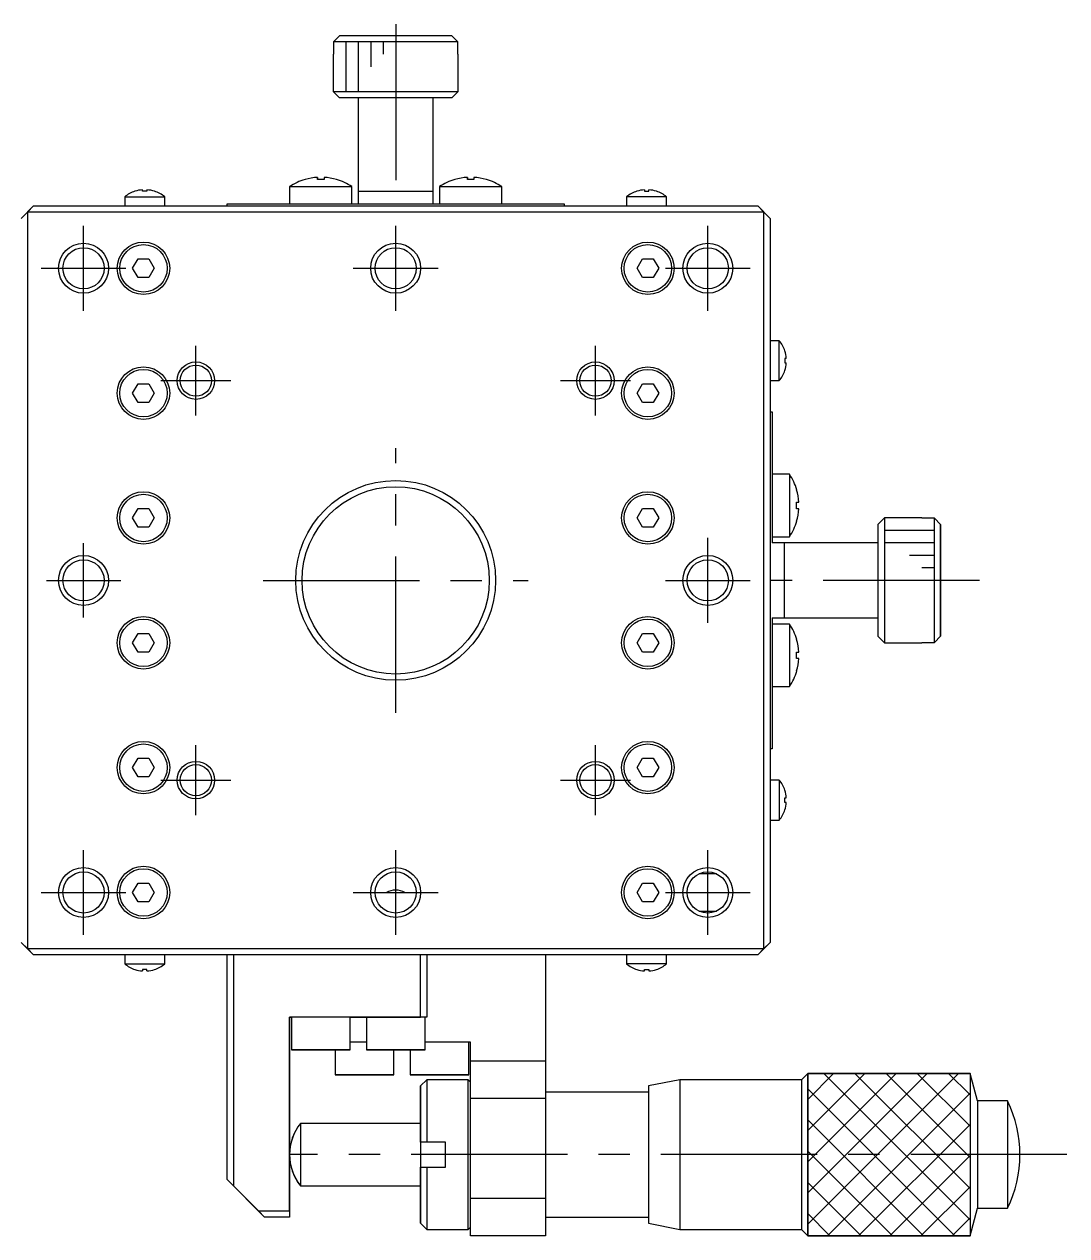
# Model space of a CAD drawing. Extents: x 3 to 378, y 15 to 260.
# Drawn here: x 115.4 to 198.9, y 101.5 to 198.6 of the extents above; entities that cross this region are included whole.
import ezdxf

# ---------------------------------------------------------------- set-up
doc = ezdxf.new("R2010")
doc.units = 0
doc.header["$LTSCALE"] = 10
doc.linetypes.add('CENTER', pattern=[2, 1.25, -0.25, 0.25, -0.25])
doc.layers.get('0').update_dxf_attribs({"linetype": 'CONTINUOUS'})
doc.layers.add('CENTER', color=1, linetype='CENTER')

msp = doc.modelspace()

# ---------------------------------------------------------------- linework, layer by layer
at = {"color": 7, "linetype": 'CONTINUOUS'}
for p, q in [((140.186637, 197.185847), (140.689438, 197.685847)), ((150.136511, 197.185847), (140.186637, 197.185847)), ((140.186637, 197.185847), (140.186637, 196.185847)), ((140.689438, 197.685847), (149.63371, 197.685847)), ((149.63371, 197.685847), (150.136511, 197.185847)), ((150.136511, 196.185847), (150.136511, 197.185847)), ((140.186637, 196.185847), (140.161574, 196.185847)), ((140.161574, 196.185847), (140.161574, 193.185847)), ((150.161574, 196.185847), (150.136511, 196.185847)), ((150.161574, 193.185847), (150.161574, 196.185847)), ((140.161574, 193.185847), (150.161574, 193.185847)), ((140.161574, 193.185847), (140.661574, 192.685847)), ((149.661574, 192.685847), (150.161574, 193.185847)), ((149.661574, 192.685847), (140.661574, 192.685847)), ((142.161574, 192.685847), (142.161574, 185.185847)), ((142.161574, 192.685847), (142.161574, 184.185847)), ((142.161574, 192.685847), (142.161574, 184.185847)), ((148.161574, 185.185847), (148.161574, 192.685847)), ((148.161574, 184.185847), (148.161574, 192.685847)), ((148.161574, 184.185847), (148.161574, 192.685847)), ((136.661574, 185.577505), (141.661574, 185.577505)), ((136.661574, 185.577505), (136.661574, 184.185847)), ((137.902984, 186.148428), (137.899641, 186.155283)), ((137.902984, 186.148428), (137.899641, 186.155283)), ((137.902984, 186.148428), (137.899641, 186.155283)), ((137.902984, 186.148428), (137.899641, 186.155283)), ((138.901574, 186.148428), (138.901574, 186.3208)), ((138.901574, 186.3208), (138.901574, 186.148428)), ((138.901574, 186.3208), (138.901574, 186.148428)), ((138.901574, 186.3208), (138.901574, 186.148428)), ((139.421574, 186.148428), (138.901574, 186.148428)), ((139.421574, 186.3208), (139.421574, 186.148428)), ((140.423507, 186.155283), (140.420163, 186.148428)), ((141.661574, 184.185847), (141.661574, 185.577505)), ((148.661574, 185.577505), (153.661574, 185.577505)), ((148.661574, 185.577505), (148.661574, 184.185847)), ((149.902984, 186.148428), (149.899641, 186.155283)), ((149.902984, 186.148428), (149.899641, 186.155283)), ((149.902984, 186.148428), (149.899641, 186.155283)), ((149.902984, 186.148428), (149.899641, 186.155283)), ((150.901574, 186.148428), (150.901574, 186.3208)), ((150.901574, 186.3208), (150.901574, 186.148428)), ((150.901574, 186.3208), (150.901574, 186.148428)), ((150.901574, 186.3208), (150.901574, 186.148428)), ((151.421574, 186.148428), (150.901574, 186.148428)), ((151.421574, 186.3208), (151.421574, 186.148428)), ((152.423507, 186.155283), (152.420163, 186.148428)), ((153.661574, 184.185847), (153.661574, 185.577505)), ((123.461574, 184.756785), (126.661574, 184.756785)), ((123.461574, 184.756785), (123.461574, 184.035847)), ((124.276577, 185.202571), (124.273707, 185.208455)), ((124.881574, 185.202571), (124.881574, 185.322854)), ((125.241574, 185.202571), (124.881574, 185.202571)), ((125.241574, 185.322854), (125.241574, 185.202571)), ((125.84944, 185.208455), (125.84657, 185.202571)), ((126.661574, 184.035847), (126.661574, 184.756785)), ((145.161574, 185.185847), (142.161574, 185.185847)), ((145.161574, 185.185847), (142.161574, 185.185847)), ((142.161574, 185.185847), (142.161574, 184.185847)), ((148.161574, 185.185847), (142.161574, 185.185847)), ((148.161574, 185.185847), (142.161574, 185.185847)), ((148.161574, 185.185847), (145.161574, 185.185847)), ((148.161574, 185.185847), (145.161574, 185.185847)), ((148.161574, 184.185847), (148.161574, 185.185847)), ((166.861574, 184.756785), (163.661574, 184.756785)), ((163.661574, 184.756785), (163.661574, 184.035847)), ((164.473707, 185.208455), (164.476577, 185.202571)), ((165.081574, 185.322854), (165.081574, 185.202571)), ((165.081574, 185.202571), (165.441574, 185.202571)), ((165.441574, 185.202571), (165.441574, 185.322854)), ((166.04657, 185.202571), (166.04944, 185.208455)), ((166.861574, 184.035847), (166.861574, 184.756785)), ((116.161574, 184.035847), (115.161574, 183.035847)), ((116.161574, 184.035847), (115.161574, 183.035847)), ((115.661574, 183.535847), (115.161574, 183.035847)), ((116.161574, 184.035847), (115.661574, 183.535847)), ((174.661574, 183.535847), (115.661574, 183.535847)), ((115.661574, 183.535847), (115.661574, 124.535847)), ((116.161574, 184.035847), (128.161569, 184.035847)), ((116.161574, 184.035847), (174.161574, 184.035847)), ((116.161574, 184.035847), (174.161574, 184.035847)), ((128.161569, 184.035847), (140.461574, 184.035847)), ((131.661574, 184.035847), (131.661574, 184.185847)), ((131.661574, 184.185847), (133.661574, 184.185847)), ((131.661574, 184.185847), (158.661574, 184.185847)), ((131.661574, 184.185847), (158.661574, 184.185847)), ((133.661574, 184.185847), (139.161574, 184.185847)), ((139.161574, 184.185847), (148.661574, 184.185847)), ((140.461574, 184.035847), (141.661569, 184.035847)), ((141.661569, 184.035847), (143.961569, 184.035847)), ((143.961569, 184.035847), (146.661574, 184.035847)), ((146.661574, 184.035847), (149.961569, 184.035847)), ((148.661574, 184.185847), (151.161574, 184.185847)), ((149.961569, 184.035847), (151.661569, 184.035847)), ((151.161574, 184.185847), (153.661574, 184.185847)), ((151.661569, 184.035847), (152.461574, 184.035847)), ((152.461574, 184.035847), (165.161569, 184.035847)), ((153.661574, 184.185847), (156.661574, 184.185847)), ((156.661574, 184.185847), (158.661574, 184.185847)), ((158.661574, 184.185847), (158.661574, 184.035847)), ((165.161569, 184.035847), (174.161574, 184.035847)), ((174.661574, 183.535847), (174.161574, 184.035847)), ((175.161574, 183.035847), (174.161574, 184.035847)), ((175.161574, 183.035847), (174.161574, 184.035847)), ((174.661574, 124.535847), (174.661574, 183.535847)), ((175.161574, 183.035847), (174.661574, 183.535847)), ((175.161574, 183.035847), (175.161574, 172.260847)), ((175.161574, 183.035847), (175.161574, 125.035847)), ((175.161574, 183.035847), (175.161574, 125.035847)), ((124.095548, 179.035847), (124.528561, 179.785847)), ((124.528561, 179.785847), (125.394586, 179.785847)), ((125.394586, 179.785847), (125.827599, 179.035847)), ((164.495548, 179.035847), (164.928561, 179.785847)), ((164.928561, 179.785847), (165.794586, 179.785847)), ((165.794586, 179.785847), (166.227599, 179.035847)), ((124.528561, 178.285847), (124.095548, 179.035847)), ((125.827599, 179.035847), (125.394586, 178.285847)), ((164.928561, 178.285847), (164.495548, 179.035847)), ((166.227599, 179.035847), (165.794586, 178.285847)), ((125.394586, 178.285847), (124.528561, 178.285847)), ((165.794586, 178.285847), (164.928561, 178.285847)), ((175.882511, 173.235847), (175.161574, 173.235847)), ((175.882511, 171.635847), (175.882511, 173.235847)), ((175.882511, 170.035847), (175.882511, 173.235847)), ((175.882511, 170.035847), (175.882511, 173.235847)), ((175.161574, 172.260847), (175.161574, 162.535852)), ((176.334181, 172.423714), (176.328297, 172.420844)), ((176.334181, 172.423714), (176.328297, 172.420844)), ((176.334181, 172.423714), (176.328297, 172.420844)), ((176.334181, 172.423714), (176.328297, 172.420844)), ((176.44858, 171.815847), (176.328297, 171.815847)), ((176.328297, 171.815847), (176.328297, 171.455847)), ((175.882511, 170.035847), (175.882511, 171.635847)), ((176.328297, 171.455847), (176.44858, 171.455847)), ((176.328297, 170.850851), (176.334181, 170.847981)), ((176.328297, 170.850851), (176.334181, 170.847981)), ((176.328297, 170.850851), (176.334181, 170.847981)), ((176.328297, 170.850851), (176.334181, 170.847981)), ((175.161574, 170.035847), (175.882511, 170.035847)), ((124.095548, 169.035847), (124.528561, 169.785847)), ((124.528561, 168.285847), (124.095548, 169.035847)), ((124.528561, 169.785847), (125.394586, 169.785847)), ((125.394586, 169.785847), (125.827599, 169.035847)), ((125.827599, 169.035847), (125.394586, 168.285847)), ((164.495548, 169.035847), (164.928561, 169.785847)), ((164.928561, 168.285847), (164.495548, 169.035847)), ((164.928561, 169.785847), (165.794586, 169.785847)), ((165.794586, 169.785847), (166.227599, 169.035847)), ((166.227599, 169.035847), (165.794586, 168.285847)), ((125.394586, 168.285847), (124.528561, 168.285847)), ((165.794586, 168.285847), (164.928561, 168.285847)), ((175.161574, 167.535847), (175.311574, 167.535847)), ((175.311574, 167.535847), (175.311574, 165.535847)), ((175.311574, 167.535847), (175.311574, 157.035847)), ((175.311574, 167.535847), (175.311574, 157.035847)), ((175.311574, 165.535847), (175.311574, 161.285847)), ((175.161574, 162.535852), (175.161574, 158.735847)), ((176.703231, 162.535847), (175.311574, 162.535847)), ((176.703231, 162.535847), (176.703231, 157.535847)), ((175.311574, 161.285847), (175.311574, 157.035847)), ((177.274154, 161.294437), (177.28101, 161.29778)), ((177.274154, 160.295847), (177.446526, 160.295847)), ((177.274154, 159.775847), (177.274154, 160.295847)), ((124.095548, 159.035847), (124.528561, 159.785847)), ((124.528561, 159.785847), (125.394586, 159.785847)), ((125.394586, 159.785847), (125.827599, 159.035847)), ((164.495548, 159.035847), (164.928561, 159.785847)), ((164.928561, 159.785847), (165.794586, 159.785847)), ((165.794586, 159.785847), (166.227599, 159.035847)), ((177.446526, 159.775847), (177.274154, 159.775847)), ((177.446526, 159.775847), (177.274154, 159.775847)), ((177.446526, 159.775847), (177.274154, 159.775847)), ((177.446526, 159.775847), (177.274154, 159.775847)), ((124.528561, 158.285847), (124.095548, 159.035847)), ((125.394586, 158.285847), (124.528561, 158.285847)), ((125.827599, 159.035847), (125.394586, 158.285847)), ((164.928561, 158.285847), (164.495548, 159.035847)), ((165.794586, 158.285847), (164.928561, 158.285847)), ((166.227599, 159.035847), (165.794586, 158.285847)), ((175.161574, 158.735847), (175.161574, 146.735847)), ((177.28101, 158.773914), (177.274154, 158.777258)), ((177.28101, 158.773914), (177.274154, 158.777258)), ((177.28101, 158.773914), (177.274154, 158.777258)), ((177.28101, 158.773914), (177.274154, 158.777258)), ((184.311574, 159.035847), (183.811574, 158.535847)), ((183.811574, 149.535847), (183.811574, 158.535847)), ((184.311574, 159.035847), (184.311574, 149.035847)), ((187.311574, 159.035847), (184.311574, 159.035847)), ((187.311574, 159.010785), (187.311574, 159.035847)), ((187.311574, 159.010785), (187.311574, 159.035847)), ((187.311574, 159.010785), (187.311574, 159.035847)), ((187.311574, 159.010785), (187.311574, 159.035847)), ((188.311574, 159.010785), (187.311574, 159.010785)), ((188.311574, 149.06091), (188.311574, 159.010785)), ((188.311574, 159.010785), (188.811574, 158.507983)), ((188.811574, 158.507983), (188.811574, 149.563711)), ((188.811574, 149.563711), (188.811574, 158.507983)), ((188.811574, 149.563711), (188.811574, 158.507983)), ((188.811574, 149.563711), (188.811574, 158.507983)), ((175.311574, 157.535847), (176.703231, 157.535847)), ((176.311574, 157.035847), (175.311574, 157.035847)), ((183.811574, 157.035847), (175.311574, 157.035847)), ((183.811574, 157.035847), (175.311574, 157.035847)), ((176.311574, 151.035847), (176.311574, 157.035847)), ((176.311574, 151.035847), (176.311574, 157.035847)), ((183.811574, 157.035847), (176.311574, 157.035847)), ((176.311574, 151.035847), (176.311574, 157.035847)), ((176.311574, 151.035847), (176.311574, 157.035847)), ((175.311574, 151.035847), (175.311574, 142.535847)), ((175.311574, 151.035847), (176.311574, 151.035847)), ((175.311574, 151.035847), (183.811574, 151.035847)), ((175.311574, 151.035847), (175.311574, 140.535847)), ((175.311574, 151.035847), (175.311574, 140.535847)), ((175.311574, 151.035847), (183.811574, 151.035847)), ((176.703231, 150.535847), (175.311574, 150.535847)), ((176.311574, 151.035847), (183.811574, 151.035847)), ((176.703231, 150.535847), (176.703231, 145.535847)), ((124.095548, 149.035847), (124.528561, 149.785847)), ((124.528561, 149.785847), (125.394586, 149.785847)), ((125.394586, 149.785847), (125.827599, 149.035847)), ((164.495548, 149.035847), (164.928561, 149.785847)), ((164.928561, 149.785847), (165.794586, 149.785847)), ((165.794586, 149.785847), (166.227599, 149.035847)), ((183.811574, 149.535847), (184.311574, 149.035847)), ((188.811574, 149.563711), (188.311574, 149.06091)), ((124.528561, 148.285847), (124.095548, 149.035847)), ((125.827599, 149.035847), (125.394586, 148.285847)), ((164.928561, 148.285847), (164.495548, 149.035847)), ((166.227599, 149.035847), (165.794586, 148.285847)), ((177.274154, 149.294437), (177.28101, 149.29778)), ((184.311574, 149.035847), (187.311574, 149.035847)), ((187.311574, 149.035847), (187.311574, 149.06091)), ((187.311574, 149.035847), (187.311574, 149.06091)), ((187.311574, 149.06091), (188.311574, 149.06091)), ((187.311574, 149.035847), (187.311574, 149.06091)), ((187.311574, 149.035847), (187.311574, 149.06091)), ((125.394586, 148.285847), (124.528561, 148.285847)), ((165.794586, 148.285847), (164.928561, 148.285847)), ((177.274154, 148.295847), (177.446526, 148.295847)), ((177.274154, 147.775847), (177.274154, 148.295847)), ((177.446526, 147.775847), (177.274154, 147.775847)), ((177.446526, 147.775847), (177.274154, 147.775847)), ((177.446526, 147.775847), (177.274154, 147.775847)), ((177.446526, 147.775847), (177.274154, 147.775847)), ((175.161574, 146.735847), (175.161574, 142.535847)), ((177.28101, 146.773914), (177.274154, 146.777258)), ((177.28101, 146.773914), (177.274154, 146.777258)), ((177.28101, 146.773914), (177.274154, 146.777258)), ((177.28101, 146.773914), (177.274154, 146.777258)), ((175.311574, 145.535847), (176.703231, 145.535847)), ((175.161574, 142.535847), (175.161574, 125.035847)), ((175.311574, 142.535847), (175.311574, 140.535847)), ((124.095548, 139.035847), (124.528561, 139.785847)), ((124.528561, 139.785847), (125.394586, 139.785847)), ((125.394586, 139.785847), (125.827599, 139.035847)), ((164.495548, 139.035847), (164.928561, 139.785847)), ((164.928561, 139.785847), (165.794586, 139.785847)), ((165.794586, 139.785847), (166.227599, 139.035847)), ((175.311574, 140.535847), (175.161574, 140.535847)), ((124.528561, 138.285847), (124.095548, 139.035847)), ((125.827599, 139.035847), (125.394586, 138.285847)), ((164.928561, 138.285847), (164.495548, 139.035847)), ((166.227599, 139.035847), (165.794586, 138.285847)), ((125.394586, 138.285847), (124.528561, 138.285847)), ((165.794586, 138.285847), (164.928561, 138.285847)), ((175.882511, 138.035847), (175.161574, 138.035847)), ((175.882511, 138.035847), (175.882511, 136.435847)), ((175.882511, 138.035847), (175.882511, 134.835847)), ((175.882511, 138.035847), (175.882511, 134.835847)), ((176.328297, 137.220844), (176.334181, 137.223714)), ((176.328297, 137.220844), (176.334181, 137.223714)), ((176.328297, 137.220844), (176.334181, 137.223714)), ((176.328297, 137.220844), (176.334181, 137.223714)), ((175.882511, 136.435847), (175.882511, 134.835847)), ((176.328297, 136.615847), (176.44858, 136.615847)), ((176.328297, 136.255847), (176.328297, 136.615847)), ((176.44858, 136.255847), (176.328297, 136.255847)), ((176.334181, 135.647981), (176.328297, 135.650851)), ((176.334181, 135.647981), (176.328297, 135.650851)), ((176.334181, 135.647981), (176.328297, 135.650851)), ((176.334181, 135.647981), (176.328297, 135.650851)), ((175.161574, 134.835847), (175.882511, 134.835847)), ((170.783183, 130.535847), (169.474187, 130.535847)), ((170.84896, 130.535847), (169.474187, 130.535847)), ((170.84896, 130.535847), (169.474187, 130.535847)), ((170.84896, 130.535847), (170.783183, 130.535847)), ((124.095548, 129.035847), (124.528561, 129.785847)), ((124.528561, 129.785847), (125.394586, 129.785847)), ((125.394586, 129.785847), (125.827599, 129.035847)), ((164.495548, 129.035847), (164.928561, 129.785847)), ((164.928561, 129.785847), (165.794586, 129.785847)), ((165.794586, 129.785847), (166.227599, 129.035847)), ((124.528561, 128.285847), (124.095548, 129.035847)), ((125.394586, 128.285847), (124.528561, 128.285847)), ((125.827599, 129.035847), (125.394586, 128.285847)), ((164.928561, 128.285847), (164.495548, 129.035847)), ((165.794586, 128.285847), (164.928561, 128.285847)), ((166.227599, 129.035847), (165.794586, 128.285847)), ((169.474187, 127.535847), (169.539964, 127.535847)), ((169.474187, 127.535847), (170.84896, 127.535847)), ((169.474187, 127.535847), (170.84896, 127.535847)), ((169.539964, 127.535847), (170.84896, 127.535847)), ((115.161574, 125.035847), (115.661574, 124.535847)), ((115.161574, 125.035847), (116.161574, 124.035847)), ((115.161574, 125.035847), (116.161574, 124.035847)), ((115.661574, 124.535847), (174.661574, 124.535847)), ((115.661574, 124.535847), (116.161574, 124.035847)), ((174.161574, 124.035847), (175.161574, 125.035847)), ((174.161574, 124.035847), (175.161574, 125.035847)), ((174.161574, 124.035847), (174.661574, 124.535847)), ((174.661574, 124.535847), (175.161574, 125.035847)), ((124.261574, 124.035847), (116.161574, 124.035847)), ((174.161574, 124.035847), (116.161574, 124.035847)), ((174.161574, 124.035847), (116.161574, 124.035847)), ((123.461574, 124.035847), (123.461574, 123.31491)), ((123.461574, 123.31491), (126.661574, 123.31491)), ((124.436574, 124.035847), (124.261574, 124.035847)), ((143.661579, 124.035847), (124.436574, 124.035847)), ((126.661574, 123.31491), (126.661574, 124.035847)), ((131.661574, 106.035847), (131.661574, 124.035847)), ((132.161574, 124.035847), (132.161574, 105.535847)), ((174.161574, 124.035847), (143.661579, 124.035847)), ((147.161574, 119.035847), (147.161574, 124.035847)), ((147.661574, 124.035847), (147.661574, 119.035847)), ((157.161574, 124.035847), (157.161574, 115.535847)), ((157.161574, 124.035847), (157.161574, 101.535847)), ((157.161574, 124.035847), (157.161574, 101.535847)), ((163.661574, 124.035847), (163.661574, 123.31491)), ((166.861574, 123.31491), (163.661574, 123.31491)), ((166.861574, 123.31491), (166.861574, 124.035847)), ((124.276577, 122.869124), (124.273707, 122.86324)), ((125.241574, 122.869124), (124.881574, 122.869124)), ((124.881574, 122.869124), (124.881574, 122.748841)), ((125.241574, 122.748841), (125.241574, 122.869124)), ((125.84944, 122.86324), (125.84657, 122.869124)), ((164.473707, 122.86324), (164.476577, 122.869124)), ((165.081574, 122.869124), (165.441574, 122.869124)), ((165.081574, 122.748841), (165.081574, 122.869124)), ((165.441574, 122.869124), (165.441574, 122.748841)), ((166.04657, 122.869124), (166.04944, 122.86324)), ((136.661574, 103.535847), (136.661574, 119.035847)), ((136.661574, 119.035847), (136.811574, 119.035847)), ((147.661574, 119.035847), (136.661574, 119.035847)), ((136.661574, 119.035847), (136.661574, 103.035847)), ((136.661574, 119.035847), (136.661574, 103.035847)), ((147.661574, 119.035847), (136.661574, 119.035847)), ((141.511574, 119.035847), (136.811574, 119.035847)), ((136.811574, 119.035847), (136.811574, 116.435847)), ((141.511574, 119.035847), (147.161574, 119.035847)), ((141.511574, 116.435847), (141.511574, 119.035847)), ((142.811574, 119.035847), (142.811574, 116.435847)), ((147.661574, 119.035847), (147.161574, 119.035847)), ((147.511574, 116.435847), (147.511574, 119.035847)), ((142.811574, 117.035847), (141.511574, 117.035847)), ((151.161574, 117.035847), (147.511574, 117.035847)), ((151.011574, 114.435847), (151.011574, 117.035847)), ((151.161574, 115.535847), (151.161574, 117.035847)), ((151.161574, 101.535847), (151.161574, 117.035847)), ((151.161574, 101.535847), (151.161574, 117.035847)), ((136.811574, 116.435847), (141.511574, 116.435847)), ((136.811574, 116.435847), (139.161574, 116.435847)), ((141.511574, 116.435847), (136.811574, 116.435847)), ((141.511574, 116.435847), (136.811574, 116.435847)), ((137.891403, 116.435847), (138.526488, 116.435847)), ((138.526488, 116.435847), (137.891403, 116.435847)), ((138.526488, 116.435847), (139.796659, 116.435847)), ((139.796659, 116.435847), (138.526488, 116.435847)), ((139.161574, 116.435847), (141.511574, 116.435847)), ((139.796659, 116.435847), (140.431744, 116.435847)), ((140.431744, 116.435847), (139.796659, 116.435847)), ((140.311574, 116.435847), (140.311574, 114.435847)), ((142.811574, 116.435847), (147.511574, 116.435847)), ((142.811574, 116.435847), (145.161574, 116.435847)), ((147.511574, 116.435847), (142.811574, 116.435847)), ((147.511574, 116.435847), (142.811574, 116.435847)), ((143.891403, 116.435847), (144.526488, 116.435847)), ((144.526488, 116.435847), (143.891403, 116.435847)), ((144.526488, 116.435847), (145.796659, 116.435847)), ((145.796659, 116.435847), (144.526488, 116.435847)), ((145.011574, 114.435847), (145.011574, 116.435847)), ((145.161574, 116.435847), (147.511574, 116.435847)), ((145.796659, 116.435847), (146.431744, 116.435847)), ((146.431744, 116.435847), (145.796659, 116.435847)), ((146.311574, 116.435847), (146.311574, 114.435847)), ((151.161574, 115.535847), (157.161574, 115.535847)), ((151.161574, 112.535847), (151.161574, 115.535847)), ((157.161574, 115.535847), (157.161574, 112.535847)), ((178.16158, 114.535846), (177.661578, 114.035843)), ((191.161581, 114.535846), (191.161581, 108.036039)), ((191.751069, 112.335847), (191.161581, 114.535846)), ((140.311574, 114.435847), (145.011574, 114.435847)), ((140.311574, 114.435847), (142.661574, 114.435847)), ((145.011574, 114.435847), (140.311574, 114.435847)), ((145.011574, 114.435847), (140.311574, 114.435847)), ((141.391403, 114.435847), (142.026488, 114.435847)), ((142.026488, 114.435847), (141.391403, 114.435847)), ((142.026488, 114.435847), (143.296659, 114.435847)), ((143.296659, 114.435847), (142.026488, 114.435847)), ((142.661574, 114.435847), (145.011574, 114.435847)), ((143.296659, 114.435847), (143.931744, 114.435847)), ((143.931744, 114.435847), (143.296659, 114.435847)), ((146.311574, 114.435847), (151.011574, 114.435847)), ((146.311574, 114.435847), (148.661574, 114.435847)), ((151.011574, 114.435847), (146.311574, 114.435847)), ((151.011574, 114.435847), (146.311574, 114.435847)), ((147.661574, 114.035847), (147.161574, 113.535847)), ((147.391403, 114.435847), (148.026488, 114.435847)), ((148.026488, 114.435847), (147.391403, 114.435847)), ((147.661574, 114.035847), (147.661574, 109.035847)), ((150.961574, 114.035847), (147.661574, 114.035847)), ((148.026488, 114.435847), (149.296659, 114.435847)), ((149.296659, 114.435847), (148.026488, 114.435847)), ((148.661574, 114.435847), (151.011574, 114.435847)), ((149.296659, 114.435847), (149.931744, 114.435847)), ((149.931744, 114.435847), (149.296659, 114.435847)), ((150.961574, 102.035847), (150.961574, 114.035847)), ((151.161574, 113.835847), (150.961574, 114.035847)), ((167.911573, 114.035843), (165.411574, 113.535844)), ((167.911573, 114.035843), (167.911573, 108.036025)), ((177.661578, 114.035843), (167.911573, 114.035843)), ((167.911573, 114.035843), (167.911573, 102.035851)), ((167.911573, 114.035843), (167.911573, 102.035851)), ((177.661578, 114.035843), (177.661578, 108.036025)), ((177.661578, 114.035843), (177.661578, 102.035851)), ((177.661578, 114.035843), (177.661578, 102.035851)), ((147.161574, 109.035847), (147.161574, 113.535847)), ((147.161574, 113.535847), (147.161574, 102.535847)), ((147.161574, 113.535847), (147.161574, 102.535847)), ((165.411574, 113.035847), (157.161574, 113.035847)), ((165.411574, 113.535844), (165.411574, 108.03601)), ((165.411574, 113.535844), (165.411574, 102.53585)), ((165.411574, 113.535844), (165.411574, 102.53585)), ((151.161574, 104.535847), (151.161574, 112.535847)), ((157.161574, 112.535847), (151.161574, 112.535847)), ((157.161574, 112.535847), (157.161574, 104.535847)), ((191.751069, 112.335847), (191.751069, 108.035974)), ((194.16158, 112.335847), (191.751069, 112.335847)), ((191.751069, 112.335847), (191.751069, 103.735847)), ((191.751069, 112.335847), (191.751069, 103.735847)), ((194.16158, 112.335847), (194.16158, 108.035974)), ((194.16158, 112.335847), (194.16158, 103.735847)), ((194.16158, 112.335847), (194.16158, 103.735847)), ((137.539083, 110.535843), (137.539083, 108.035921)), ((147.161574, 110.535843), (137.539083, 110.535843)), ((137.539083, 110.535843), (137.539083, 105.535851)), ((137.539083, 110.535843), (137.539083, 105.535851)), ((147.161574, 109.035918), (147.161574, 107.035847)), ((147.661574, 109.035847), (147.161574, 109.035847)), ((149.161574, 109.035847), (147.161574, 109.035847)), ((149.161574, 109.035847), (147.161574, 109.035847)), ((149.161574, 109.035847), (147.661574, 109.035847)), ((149.161574, 107.035847), (149.161574, 109.035847)), ((137.539083, 108.035921), (137.539083, 105.535851)), ((165.411574, 108.03601), (165.411574, 102.53585)), ((167.911573, 108.036025), (167.911573, 102.035851)), ((177.661578, 108.036025), (177.661578, 102.035851)), ((178.16158, 108.036039), (178.16158, 101.535848)), ((191.751069, 108.035974), (191.751069, 103.735847)), ((194.16158, 108.035974), (194.16158, 103.735847)), ((147.161574, 102.535847), (147.161574, 107.035847)), ((147.161574, 107.035847), (147.661574, 107.035847)), ((147.161574, 107.035847), (149.161574, 107.035847)), ((147.161574, 107.035847), (149.161574, 107.035847)), ((147.661574, 107.035847), (147.661574, 102.035847)), ((147.661574, 107.035847), (149.161574, 107.035847)), ((132.161574, 105.535847), (131.661574, 106.035847)), ((134.661574, 103.035847), (131.661574, 106.035847)), ((134.661574, 103.035847), (131.661574, 106.035847)), ((132.161574, 105.535847), (134.161574, 103.535847)), ((137.539083, 105.535851), (147.161574, 105.535851)), ((151.161574, 101.535847), (151.161574, 104.535847)), ((151.161574, 104.535847), (157.161574, 104.535847)), ((157.161574, 104.535847), (157.161574, 101.535847)), ((134.161574, 103.535847), (136.661574, 103.535847)), ((134.661574, 103.035847), (134.161574, 103.535847)), ((136.661574, 103.035847), (134.661574, 103.035847)), ((136.661574, 103.535847), (136.661574, 103.035847)), ((157.161574, 103.035847), (165.411574, 103.035847)), ((191.161581, 101.535848), (191.751069, 103.735847)), ((191.751069, 103.735847), (194.16158, 103.735847)), ((147.161574, 102.535847), (147.661574, 102.035847)), ((147.661574, 102.035847), (150.961574, 102.035847)), ((150.961574, 102.035847), (151.161574, 102.235847)), ((165.411574, 102.53585), (167.911573, 102.035851)), ((167.911573, 102.035851), (177.661578, 102.035851)), ((177.661578, 102.035851), (178.16158, 101.535848)), ((157.161574, 101.535847), (151.161574, 101.535847))]:
    msp.add_line(p, q, dxfattribs=at)
at = {"color": 9, "linetype": 'CONTINUOUS'}
for p in [(141.161574, 197.185847), (141.161574, 197.185847), (141.161574, 197.185847), (141.161574, 196.185847)]:
    msp.add_line(p, (141.161574, 193.185847), dxfattribs=at)
at = {"color": 3, "linetype": 'CONTINUOUS'}
for p, q in [((142.161574, 197.185847), (142.161574, 193.185847)), ((143.161574, 197.185847), (143.161574, 195.185847)), ((144.161574, 197.185847), (144.161574, 196.185847)), ((188.311574, 158.035847), (184.311574, 158.035847)), ((188.311574, 157.035847), (184.311574, 157.035847)), ((188.311574, 156.035847), (186.311574, 156.035847)), ((188.311574, 155.035847), (187.311574, 155.035847)), ((178.16158, 114.535846), (178.16158, 108.036039)), ((191.161581, 114.535846), (178.16158, 114.535846)), ((178.16158, 112.46231), (180.235116, 114.535846)), ((178.16158, 109.96231), (182.735116, 114.535846)), ((178.16158, 107.46231), (185.235116, 114.535846)), ((178.16158, 104.96231), (187.735116, 114.535846)), ((178.16158, 102.46231), (190.235116, 114.535846)), ((178.16158, 101.535848), (178.16158, 114.535846)), ((178.16158, 114.535846), (191.161581, 114.535846)), ((179.441729, 114.535846), (191.161581, 102.815995)), ((181.941729, 114.535846), (191.161581, 105.315995)), ((184.441729, 114.535846), (191.161581, 107.815995)), ((186.941729, 114.535846), (191.161581, 110.315995)), ((189.441729, 114.535846), (191.161581, 112.815995)), ((191.161581, 114.535846), (191.161581, 101.535848)), ((178.16158, 113.315996), (189.941727, 101.535848)), ((179.735118, 101.535848), (191.161581, 112.962311)), ((178.16158, 110.815996), (187.441727, 101.535848)), ((182.235118, 101.535848), (191.161581, 110.462311)), ((178.16158, 108.315996), (184.941727, 101.535848)), ((184.735118, 101.535848), (191.161581, 107.962311)), ((191.161581, 108.036039), (191.161581, 101.535848)), ((178.16158, 105.815996), (182.441727, 101.535848)), ((187.235118, 101.535848), (191.161581, 105.462311)), ((178.16158, 103.315996), (179.941727, 101.535848)), ((189.735118, 101.535848), (191.161581, 102.962311)), ((178.16158, 101.535848), (191.161581, 101.535848)), ((191.161581, 101.535848), (178.16158, 101.535848))]:
    msp.add_line(p, q, dxfattribs=at)
for centre, radius in [((120.161574, 179.035847), 2), ((145.161574, 179.035847), 2), ((170.161574, 179.035847), 2), ((129.161574, 170.035847), 1.5), ((161.161574, 170.035847), 1.5), ((145.161574, 154.035847), 8), ((120.161574, 154.035847), 2), ((170.161574, 154.035847), 2), ((129.161574, 138.035847), 1.5), ((161.161574, 138.035847), 1.5), ((120.161574, 129.035847), 2), ((145.161574, 129.035847), 2), ((170.161574, 129.035847), 2)]:
    msp.add_circle(centre, radius, dxfattribs=at)
at = {"color": 7, "linetype": 'CONTINUOUS'}
for centre, radius in [((120.161574, 179.035847), 1.65), ((124.961574, 179.035847), 2.1), ((124.961574, 179.035847), 1.9), ((145.161574, 179.035847), 1.65), ((165.361574, 179.035847), 2.1), ((165.361574, 179.035847), 1.9), ((170.161574, 179.035847), 1.65), ((124.961574, 169.035847), 2.1), ((124.961574, 169.035847), 1.9), ((129.161574, 170.035847), 1.25), ((161.161574, 170.035847), 1.25), ((165.361574, 169.035847), 2.1), ((165.361574, 169.035847), 1.9), ((124.961574, 159.035847), 2.1), ((145.161574, 154.035847), 7.5), ((165.361574, 159.035847), 2.1), ((124.961574, 159.035847), 1.9), ((165.361574, 159.035847), 1.9), ((120.161574, 154.035847), 1.65), ((170.161574, 154.035847), 1.65), ((124.961574, 149.035847), 2.1), ((124.961574, 149.035847), 1.9), ((165.361574, 149.035847), 2.1), ((165.361574, 149.035847), 1.9), ((124.961574, 139.035847), 2.1), ((124.961574, 139.035847), 1.9), ((165.361574, 139.035847), 2.1), ((165.361574, 139.035847), 1.9), ((129.161574, 138.035847), 1.25), ((161.161574, 138.035847), 1.25), ((124.961574, 129.035847), 2.1), ((165.361574, 129.035847), 2.1), ((120.161574, 129.035847), 1.65), ((124.961574, 129.035847), 1.9), ((145.161574, 129.035847), 1.65), ((165.361574, 129.035847), 1.9), ((170.161574, 129.035847), 1.65)]:
    msp.add_circle(centre, radius, dxfattribs=at)
for centre, radius, start, end in [((139.161574, 181.835847), 4.5, 106.285843, 123.748989), ((139.161574, 181.835847), 4.492483, 93.317816, 106.26943), ((139.161574, 181.835847), 4.492483, 73.73057, 86.682184), ((139.161574, 181.835847), 4.5, 56.251011, 73.714157), ((151.161574, 181.835847), 4.5, 106.285843, 123.748989), ((151.161574, 181.835847), 4.492483, 93.317816, 106.26943), ((151.161574, 181.835847), 4.492483, 73.73057, 86.682184), ((151.161574, 181.835847), 4.5, 56.251011, 73.714157), ((125.061574, 182.835847), 2.5, 108.369665, 129.791819), ((125.061574, 182.835847), 2.493512, 94.139631, 108.349691), ((125.061574, 182.835847), 2.493512, 71.650309, 85.860369), ((125.061574, 182.835847), 2.5, 50.20818, 71.630335), ((165.261574, 182.835847), 2.5, 108.369665, 129.79182), ((165.261574, 182.835847), 2.493512, 94.139631, 108.349691), ((165.261574, 182.835847), 2.493512, 71.650309, 85.860369), ((165.261574, 182.835847), 2.5, 50.208181, 71.630335), ((173.961574, 171.635847), 2.5, 18.369665, 39.791819), ((173.961574, 171.635847), 2.493512, 4.139631, 18.349691), ((173.961574, 171.635847), 2.5, 320.20818, 341.630335), ((173.961574, 171.635847), 2.493512, 341.650309, 355.860369), ((172.961574, 160.035847), 4.5, 16.285843, 33.748989), ((172.961574, 160.035847), 4.492483, 3.317816, 16.26943), ((172.961574, 160.035847), 4.492483, 343.73057, 356.682184), ((172.961574, 160.035847), 4.5, 326.251011, 343.714157), ((172.961574, 148.035847), 4.5, 16.285843, 33.748989), ((172.961574, 148.035847), 4.492483, 3.317816, 16.26943), ((172.961574, 148.035847), 4.492483, 343.73057, 356.682184), ((172.961574, 148.035847), 4.5, 326.251011, 343.714157), ((173.961574, 136.435847), 2.5, 18.369665, 39.79182), ((173.961574, 136.435847), 2.493512, 4.139631, 18.349691), ((173.961574, 136.435847), 2.493512, 341.650309, 355.860369), ((173.961574, 136.435847), 2.5, 320.208181, 341.630335), ((145.161574, 127.559461), 1.663078, 63.31615, 116.68385), ((125.061574, 125.235847), 2.5, 230.20818, 251.630335), ((125.061574, 125.235847), 2.5, 288.369665, 309.791819), ((165.261574, 125.235847), 2.5, 230.208181, 251.630335), ((165.261574, 125.235847), 2.5, 288.369665, 309.79182), ((125.061574, 125.235847), 2.493512, 251.650309, 265.860369), ((125.061574, 125.235847), 2.493512, 274.139631, 288.349691), ((165.261574, 125.235847), 2.493512, 251.650309, 265.860369), ((165.261574, 125.235847), 2.493512, 274.139631, 288.349691), ((185.416579, 108.03585), 9.745001, 333.816202, 26.183785), ((140.661578, 108.03585), 3.999997, 141.317827, 180), ((140.661578, 108.03585), 3.999997, 141.317827, 218.682205), ((140.661578, 108.03585), 3.999997, 141.317827, 218.682205), ((140.661578, 108.03585), 3.999997, 180, 218.682205)]:
    msp.add_arc(centre, radius, start, end, dxfattribs=at)
at = {"layer": 'CENTER', "color": 1, "linetype": 'CENTER'}
for p, q in [((145.174105, 198.585847), (145.174105, 184.035847)), ((120.161574, 175.635847), (120.161574, 182.435847)), ((145.161574, 175.635847), (145.161574, 182.435847)), ((170.161574, 175.635847), (170.161574, 182.435847)), ((116.761574, 179.035847), (123.561574, 179.035847)), ((141.761574, 179.035847), (148.561574, 179.035847)), ((166.761574, 179.035847), (173.561574, 179.035847)), ((129.161574, 167.235847), (129.161574, 172.835847)), ((161.161574, 167.235847), (161.161574, 172.835847)), ((126.361574, 170.035847), (131.961574, 170.035847)), ((158.361574, 170.035847), (163.961574, 170.035847)), ((145.161574, 143.435847), (145.161574, 164.635847)), ((170.161574, 150.635847), (170.161574, 157.435847)), ((120.161574, 151.055847), (120.161574, 157.015847)), ((117.181574, 154.035847), (123.141574, 154.035847)), ((134.561574, 154.035847), (155.761574, 154.035847)), ((166.761574, 154.035847), (173.561574, 154.035847)), ((191.911577, 154.035847), (175.161574, 154.035847)), ((129.161574, 135.235847), (129.161574, 140.835847)), ((161.161574, 135.235847), (161.161574, 140.835847)), ((126.361574, 138.035847), (131.961574, 138.035847)), ((158.361574, 138.035847), (163.961574, 138.035847)), ((120.161574, 125.635847), (120.161574, 132.435847)), ((145.161574, 125.635847), (145.161574, 132.435847)), ((170.161574, 125.635847), (170.161574, 132.435847)), ((116.761574, 129.035847), (123.561574, 129.035847)), ((141.761574, 129.035847), (148.561574, 129.035847)), ((166.761574, 129.035847), (173.561574, 129.035847)), ((198.911577, 108.035847), (136.661574, 108.035847))]:
    msp.add_line(p, q, dxfattribs=at)

doc.saveas('drawing.dxf')
